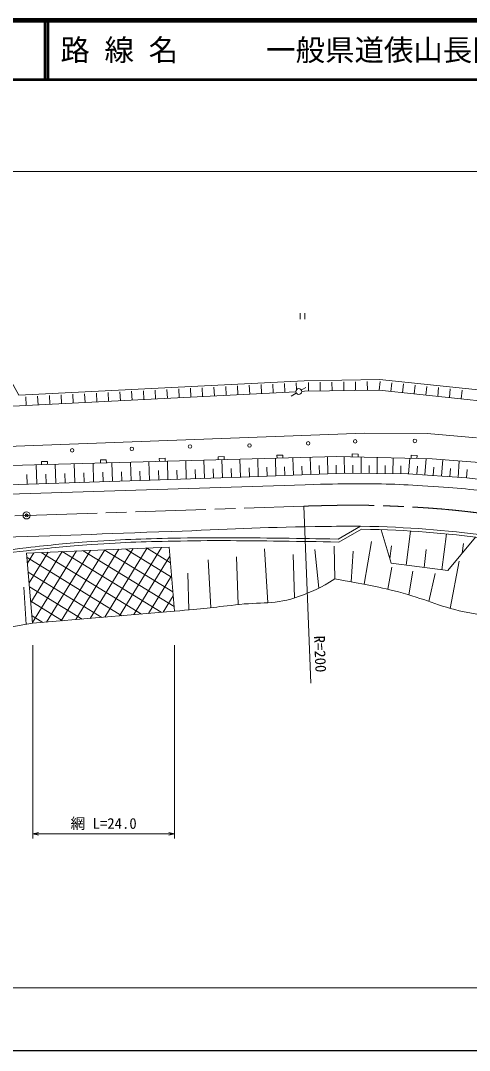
# Model space of a CAD drawing. Units: millimetres, scale not verified. Extents: x 40000 to 680000, y 20000 to 380000.
# Drawn here: x 173622 to 249856, y 205000 to 380000 of the extents above; entities that cross this region are included whole.
import ezdxf
from ezdxf.enums import TextEntityAlignment as Align

# ---------------------------------------------------------------- set-up
doc = ezdxf.new("R2010")
doc.units = ezdxf.units.MM
doc.header["$LTSCALE"] = 1000
doc.header["$PDMODE"] = 32
doc.header["$PDSIZE"] = 500
doc.linetypes.add('CHAIN', pattern=[18.5, 12, -1.5, 3.5, -1.5])
for name, color, linetype, lineweight in [('M-BGD', 7, 'Continuous', 13), ('M-BMK', 2, 'CHAIN', 13), ('M-BMK-SRVR', 3, 'Continuous', 13), ('M-STR-HTXT', 7, 'Continuous', 13), ('M-TTL', 2, 'Continuous', 140), ('M-TTL-BAND', 7, 'Continuous', 25), ('M-TTL-LINE', 7, 'Continuous', 50), ('M-TTL-TXT', 7, 'Continuous', 13)]:
    doc.layers.add(name, color=color, linetype=linetype, lineweight=lineweight)
doc.styles.add('ＭＳ ゴシック', font='')
doc.styles.get('ＭＳ ゴシック').set_extended_font_data('MS Gothic')

msp = doc.modelspace()

# ---------------------------------------------------------------- linework, layer by layer
at = {"layer": 'M-BGD'}
for p, q in [((221138, 330254), (221138, 329254)), ((221888, 329254), (221888, 330254)), ((222525, 317017), (222505, 318517)), ((224525, 317045), (224504, 318544)), ((226525, 317072), (226504, 318572)), ((228525, 317099), (228504, 318599)), ((230524, 317127), (230504, 318627)), ((232524, 317154), (232504, 318654)), ((234524, 317179), (234679, 318671)), ((220375, 316933), (172285, 314470)), ((188569, 315304), (188492, 316802)), ((190566, 315407), (190490, 316905)), ((192564, 315509), (192487, 317007)), ((194561, 315611), (194484, 317109)), ((196558, 315713), (196482, 317212)), ((198556, 315816), (198479, 317314)), ((200553, 315918), (200476, 317416)), ((202551, 316020), (202474, 317518)), ((204548, 316123), (204471, 317621)), ((206545, 316225), (206469, 317723)), ((208543, 316327), (208466, 317825)), ((210540, 316429), (210463, 317928)), ((212537, 316532), (212461, 318030)), ((214535, 316634), (214458, 318132)), ((216532, 316736), (216455, 318234)), ((218530, 316839), (218453, 318337)), ((220509, 317300), (220450, 318439)), ((221305, 317212), (222084, 317676)), ((221830, 317008), (221374, 316984)), ((234501, 317181), (221830, 317008)), ((258668, 314665), (234501, 317181)), ((236513, 316972), (236669, 318464)), ((238502, 316765), (238658, 318257)), ((240492, 316558), (240647, 318050)), ((242481, 316351), (242636, 317842)), ((244470, 316143), (244626, 317635)), ((246459, 315936), (246615, 317428)), ((248449, 315729), (248604, 317221)), ((174587, 314588), (174510, 316086)), ((176585, 314691), (176508, 316189)), ((178582, 314793), (178505, 316291)), ((180579, 314895), (180503, 316393)), ((182577, 314997), (182500, 316496)), ((184574, 315100), (184497, 316598)), ((186571, 315202), (186495, 316700)), ((220454, 316688), (219585, 316169)), ((232060, 309889), (152966, 306974)), ((242690, 309860), (232060, 309889)), ((251086, 309096), (242690, 309860)), ((229962, 306368), (229950, 305868)), ((230962, 306344), (229962, 306368)), ((230950, 305844), (230962, 306344)), ((227345, 305929), (153039, 303898)), ((176360, 301272), (176252, 304533)), ((178183, 305086), (177184, 305058)), ((177184, 305058), (177197, 304559)), ((178197, 304586), (178183, 305086)), ((179601, 301380), (179494, 304621)), ((182824, 301487), (182717, 304709)), ((186028, 301593), (185922, 304797)), ((188179, 305359), (187180, 305332)), ((187180, 305332), (187193, 304832)), ((188193, 304859), (188179, 305359)), ((189214, 301698), (189109, 304884)), ((192381, 301804), (192275, 304971)), ((195528, 301909), (195423, 305057)), ((198176, 305632), (197176, 305605)), ((197176, 305605), (197190, 305105)), ((198189, 305132), (198176, 305632)), ((198656, 302014), (198551, 305142)), ((201765, 302118), (201661, 305227)), ((204855, 302222), (204751, 305312)), ((208172, 305905), (207172, 305878)), ((207172, 305878), (207186, 305378)), ((207926, 302325), (207823, 305396)), ((208186, 305406), (208172, 305905)), ((210978, 302427), (210876, 305479)), ((214003, 302537), (213893, 305562)), ((217001, 302645), (216892, 305644)), ((218168, 306179), (217169, 306151)), ((217169, 306151), (217182, 305652)), ((218182, 305679), (218168, 306179)), ((219973, 302753), (219865, 305725)), ((222918, 302860), (222811, 305805)), ((225837, 302966), (225731, 305885)), ((243552, 305547), (227345, 305929)), ((228668, 303069), (228565, 305901)), ((231447, 303053), (231466, 305832)), ((234180, 303034), (234199, 305768)), ((236868, 303016), (236887, 305704)), ((239521, 302992), (239714, 305637)), ((239959, 306132), (239947, 305632)), ((240959, 306108), (239959, 306132)), ((240947, 305608), (240959, 306108)), ((242304, 302789), (242506, 305572)), ((253746, 304750), (243552, 305547)), ((245128, 302583), (245334, 305408)), ((247938, 302378), (248142, 305188)), ((174729, 301218), (174675, 302849)), ((177980, 301326), (177927, 302947)), ((181213, 301433), (181159, 303045)), ((184426, 301540), (184373, 303142)), ((187621, 301646), (187568, 303238)), ((190798, 301751), (190744, 303334)), ((193955, 301857), (193902, 303430)), ((197092, 301962), (197040, 303526)), ((200211, 302066), (200159, 303621)), ((203310, 302170), (203258, 303715)), ((206390, 302273), (206339, 303809)), ((209452, 302376), (209401, 303902)), ((211090, 302431), (228737, 303072)), ((212490, 302482), (212435, 303994)), ((215502, 302591), (215448, 304090)), ((218487, 302699), (218433, 304185)), ((221445, 302807), (221392, 304279)), ((224377, 302913), (224324, 304373)), ((227252, 303018), (227201, 304433)), ((228737, 303072), (239423, 302999)), ((230058, 303063), (230067, 304452)), ((232814, 303044), (232823, 304410)), ((235524, 303025), (235533, 304369)), ((238195, 303007), (238204, 304334)), ((239423, 302999), (249400, 302272)), ((240912, 302890), (241014, 304282)), ((243716, 302686), (243819, 304098)), ((246533, 302481), (246635, 303886)), ((249366, 302274), (249470, 303702)), ((158974, 299129), (221952, 301097)), ((168540, 301013), (190482, 301740)), ((190482, 301740), (211090, 302431)), ((249400, 302272), (262266, 300782)), ((227565, 291879), (231381, 294084)), ((227694, 291376), (231510, 293580)), ((236554, 287783), (234863, 293487)), ((239102, 287456), (239847, 293256)), ((245194, 286674), (245977, 292772)), ((198843, 290538), (174648, 289516)), ((198843, 290538), (199773, 279638)), ((227003, 285113), (226899, 290662)), ((231980, 284225), (233207, 291496)), ((236318, 288579), (236640, 290723)), ((250921, 292241), (246186, 286547)), ((248655, 289516), (248866, 291162)), ((175667, 277580), (174648, 289516)), ((175873, 289568), (174794, 287809)), ((178282, 289670), (175080, 284452)), ((180690, 289771), (175367, 281095)), ((183099, 289873), (175653, 277737)), ((194161, 279159), (177110, 289620)), ((194161, 279159), (177110, 289620)), ((185508, 289975), (178027, 277781)), ((187917, 290077), (180503, 277993)), ((197519, 279445), (180688, 289771)), ((190326, 290178), (182979, 278204)), ((199704, 280451), (184266, 289922)), ((192735, 290280), (185455, 278415)), ((199493, 282927), (187844, 290074)), ((195143, 290382), (187931, 278627)), ((197552, 290483), (190407, 278838)), ((199281, 285403), (191423, 290225)), ((198976, 288980), (192883, 279050)), ((199070, 287879), (195001, 290376)), ((210601, 280770), (210270, 288897)), ((215644, 281082), (215068, 290206)), ((220150, 281891), (219920, 289279)), ((224291, 283552), (223573, 290097)), ((229801, 284625), (230099, 289860)), ((242148, 287065), (242539, 290111)), ((190804, 278872), (174714, 288744)), ((205909, 280239), (205472, 288352)), ((236017, 283352), (236669, 287107)), ((246186, 286547), (236554, 287783)), ((246590, 280112), (248130, 288149)), ((187447, 278585), (174925, 286268)), ((199263, 285622), (195360, 279261)), ((202223, 279871), (202037, 286117)), ((239591, 282424), (240267, 286453)), ((242978, 281287), (244047, 286053)), ((174576, 277393), (174150, 283732)), ((184089, 278299), (175137, 283792)), ((199549, 282265), (197836, 279472)), ((180732, 278012), (175348, 281316)), ((177375, 277726), (175559, 278840)), ((199773, 279638), (175667, 277580))]:
    msp.add_line(p, q, dxfattribs=at)
msp.add_lwpolyline([(274633, 313777), (258912, 316450), (234582, 318983), (221772, 318807), (173319, 316326), (160141, 340290)], dxfattribs=at)
for centre, radius in [((220874, 316959), 500), ((212505, 307802), 300), ((222464, 308165), 300), ((230461, 308502), 300), ((240601, 308574), 300), ((182383, 306975), 300), ((192524, 307229), 300), ((202410, 307629), 300)]:
    msp.add_circle(centre, radius, dxfattribs=at)
for points, knots in [([(77391, 311250), (83481, 307863), (85310, 306900), (90585, 304531), (96867, 301709), (100506, 300340), (107105, 298370), (114931, 296033), (119422, 294972), (127495, 293736), (134269, 292698), (138110, 292334), (144955, 292011), (154145, 291578), (159310, 291992), (168508, 292175), (180550, 292414), (187288, 292796), (199326, 293197), (208838, 293514), (214162, 293885), (223678, 294015), (226687, 294056), (227655, 294080), (231381, 294084)], [0, 0, 0, 0, 1, 1, 1, 2, 2, 2, 3, 3, 3, 4, 4, 4, 5, 5, 5, 6, 6, 6, 7, 7, 7, 8, 8, 8, 8]), ([(71556, 301204), (73056, 300198), (73491, 299923), (74773, 299172), (76465, 298180), (77444, 297670), (79231, 296862), (80995, 296064), (82007, 295669), (83819, 294988), (86369, 294029), (87808, 293504), (90430, 292763), (94332, 291659), (96574, 291234), (100559, 290485), (103979, 289842), (105903, 289517), (109355, 289073), (113070, 288596), (115168, 288477), (118902, 288177), (123935, 287773), (126755, 287498), (131802, 287326), (136910, 287151), (139779, 287225), (144887, 287398), (150326, 287583), (153376, 287755), (158789, 288307), (164973, 288938), (168390, 289689), (174564, 290409), (178884, 290913), (181310, 291163), (185650, 291463), (191543, 291870), (194856, 291948), (200762, 292061), (207424, 292189), (211158, 292114), (217821, 292037), (221856, 291991), (223580, 291966), (227565, 291879)], [0, 0, 0, 0, 1, 1, 1, 2, 2, 2, 3, 3, 3, 4, 4, 4, 5, 5, 5, 6, 6, 6, 7, 7, 7, 8, 8, 8, 9, 9, 9, 10, 10, 10, 11, 11, 11, 12, 12, 12, 13, 13, 13, 14, 14, 14, 15, 15, 15, 15]), ([(221952, 301097), (226116, 301263), (227251, 301279), (230648, 301288), (235762, 301302), (238630, 301178), (243733, 300852), (248561, 300543), (251256, 300210), (256055, 299598), (260662, 299011), (263238, 298623), (267804, 297772), (273263, 296754), (276271, 295918), (281634, 294473), (283405, 293996), (283985, 293849), (286159, 293219)], [0, 0, 0, 0, 1, 1, 1, 2, 2, 2, 3, 3, 3, 4, 4, 4, 5, 5, 5, 6, 6, 6, 6]), ([(71289, 300782), (72797, 299770), (73234, 299493), (74524, 298738), (76231, 297737), (77218, 297222), (79021, 296407), (80799, 295604), (81819, 295206), (83645, 294519), (86210, 293554), (87658, 293026), (90295, 292280), (94213, 291173), (96463, 290746), (100464, 289994), (103896, 289348), (105828, 289022), (109292, 288577), (113016, 288099), (115119, 287979), (118862, 287678), (123905, 287273), (126730, 286998), (131787, 286826), (136908, 286651), (139784, 286724), (144905, 286899), (150356, 287084), (153413, 287255), (158839, 287809), (165026, 288441), (168444, 289191), (174621, 289912), (178932, 290415), (181353, 290665), (185683, 290964), (191568, 291371), (194875, 291448), (200772, 291561), (207428, 291689), (211159, 291614), (217816, 291537), (221896, 291490), (223612, 291465), (227694, 291376)], [0, 0, 0, 0, 1, 1, 1, 2, 2, 2, 3, 3, 3, 4, 4, 4, 5, 5, 5, 6, 6, 6, 7, 7, 7, 8, 8, 8, 9, 9, 9, 10, 10, 10, 11, 11, 11, 12, 12, 12, 13, 13, 13, 14, 14, 14, 15, 15, 15, 15]), ([(231381, 294084), (240022, 293894), (244926, 293479), (253561, 292432), (261936, 291418), (266555, 290265), (274769, 288343), (282184, 286609), (286265, 285338), (293579, 283218), (300295, 281272), (304004, 280003), (310698, 277985), (317117, 276049), (320726, 275013), (327151, 273097), (333371, 271242), (336784, 269947), (343071, 268336), (347832, 267115), (350501, 266345), (355370, 265669), (360900, 264900), (364036, 264657), (369618, 264506), (374280, 264379), (376901, 264556), (381553, 264892), (385052, 265144), (386976, 265628), (390458, 266055), (392657, 266324), (393879, 266610), (396092, 266709), (398163, 266802), (399329, 266922), (401398, 266794), (401752, 266772), (401951, 266736), (402295, 266648), (402735, 266537), (402960, 266420), (403310, 266218)], [0, 0, 0, 0, 1, 1, 1, 2, 2, 2, 3, 3, 3, 4, 4, 4, 5, 5, 5, 6, 6, 6, 7, 7, 7, 8, 8, 8, 9, 9, 9, 10, 10, 10, 11, 11, 11, 12, 12, 12, 13, 13, 13, 14, 14, 14, 14]), ([(231510, 293580), (240041, 293389), (244928, 292974), (253495, 291936), (261852, 290924), (266460, 289773), (274656, 287856), (282061, 286124), (286136, 284855), (293440, 282738), (300154, 280792), (303862, 279524), (310554, 277506), (316973, 275570), (320583, 274534), (327008, 272618), (333235, 270761), (336652, 269464), (342946, 267851), (347728, 266626), (350407, 265853), (355296, 265173), (360850, 264401), (364000, 264157), (369605, 264005), (374289, 263878), (376921, 264056), (381594, 264393), (385100, 264645), (387029, 265131), (390519, 265559), (392707, 265827), (393923, 266111), (396125, 266210), (398169, 266301), (399320, 266417), (401362, 266293), (401672, 266274), (401845, 266241), (402147, 266166), (402667, 266037), (402872, 265896), (403376, 265604)], [0, 0, 0, 0, 1, 1, 1, 2, 2, 2, 3, 3, 3, 4, 4, 4, 5, 5, 5, 6, 6, 6, 7, 7, 7, 8, 8, 8, 9, 9, 9, 10, 10, 10, 11, 11, 11, 12, 12, 12, 13, 13, 13, 14, 14, 14, 14]), ([(114725, 288004), (115030, 284752), (115382, 282833), (117210, 280216), (119473, 276977), (122148, 276256), (125915, 275064), (128677, 274190), (130339, 274058), (133225, 273815), (139208, 273312), (142599, 273711), (148596, 274001), (159249, 274516), (163020, 275414), (175667, 277580)], [0, 0, 0, 0, 1, 1, 1, 2, 2, 2, 3, 3, 3, 4, 4, 4, 5, 5, 5, 5]), ([(227003, 285113), (232158, 284220), (233639, 283955), (237824, 282909), (242226, 281810), (244494, 280432), (248946, 279556), (254180, 278527), (257189, 278009), (262522, 278084), (266576, 278142), (268965, 278279), (272785, 279638), (275444, 280584), (276385, 282218), (278359, 284233), (279176, 285067), (279482, 285366), (280379, 286435)], [0, 0, 0, 0, 1, 1, 1, 2, 2, 2, 3, 3, 3, 4, 4, 4, 5, 5, 5, 6, 6, 6, 6]), ([(199773, 279638), (204767, 280112), (206074, 280238), (210102, 280715), (214355, 281218), (216946, 280702), (220969, 282169), (223433, 283067), (224472, 283543), (227003, 285113)], [0, 0, 0, 0, 1, 1, 1, 2, 2, 2, 3, 3, 3, 3])]:
    msp.add_open_spline(points, degree=3, knots=knots, dxfattribs=at)
at = {"layer": 'M-BMK'}
for p, q in [((159167, 295267), (174630, 295904)), ((174630, 295904), (221706, 297491))]:
    msp.add_line(p, q, dxfattribs=at)
msp.add_open_spline([(221706, 297491), (229253, 297693), (231416, 297731), (237629, 297460), (244381, 297167), (248161, 296784), (254858, 295879), (262182, 294890), (266272, 294129), (273448, 292362), (277931, 291258), (279468, 290858), (284844, 289228)], degree=3, knots=[0, 0, 0, 0, 1, 1, 1, 2, 2, 2, 3, 3, 3, 4, 4, 4, 4], dxfattribs=at)
at = {"layer": 'M-BMK-SRVR'}
msp.add_circle((174630, 295904), 600, dxfattribs=at)
msp.add_point((174630, 295904), dxfattribs=at)
at = {"layer": 'M-STR-HTXT'}
for p, q in [((144331, 354367), (424180, 354367)), ((221706, 297491), (222946, 267432)), ((175681, 273839), (175681, 240995)), ((199773, 273839), (199773, 240995)), ((175681, 241805), (176681, 242055)), ((175681, 241805), (199773, 241805)), ((175681, 241805), (176681, 241555)), ((199773, 241805), (198773, 242055)), ((199773, 241805), (198773, 241555)), ((71289, 215644), (557033, 215644))]:
    msp.add_line(p, q, dxfattribs=at)
at = {"layer": 'M-TTL'}
msp.add_line((680000, 380000), (40000, 380000), dxfattribs=at)
at = {"layer": 'M-TTL-BAND'}
msp.add_line((40000, 205000), (579000, 205000), dxfattribs=at)
at = {"layer": 'M-TTL-LINE'}
for p, q in [((177750, 380000), (177750, 370000)), ((178250, 380000), (178250, 370000)), ((40000, 370000), (680000, 370000))]:
    msp.add_line(p, q, dxfattribs=at)

# ---------------------------------------------------------------- texts
at = {"layer": 'M-STR-HTXT', "style": 'ＭＳ ゴシック'}
msp.add_text('R=200', height=1833, rotation=272.361, dxfattribs=at).set_placement((223045, 272302), align=Align.BOTTOM_CENTER)
msp.add_text('網 L=24.0', height=1833, dxfattribs=at).set_placement((187727, 242105), align=Align.BOTTOM_CENTER)
at = {"layer": 'M-TTL-TXT', "style": 'ＭＳ ゴシック'}
msp.add_text('路 線 名      一般県道俵山長門古市(停)線', height=3666, dxfattribs=at).set_placement((180380, 375000), align=Align.MIDDLE_LEFT)

doc.saveas('drawing.dxf')
